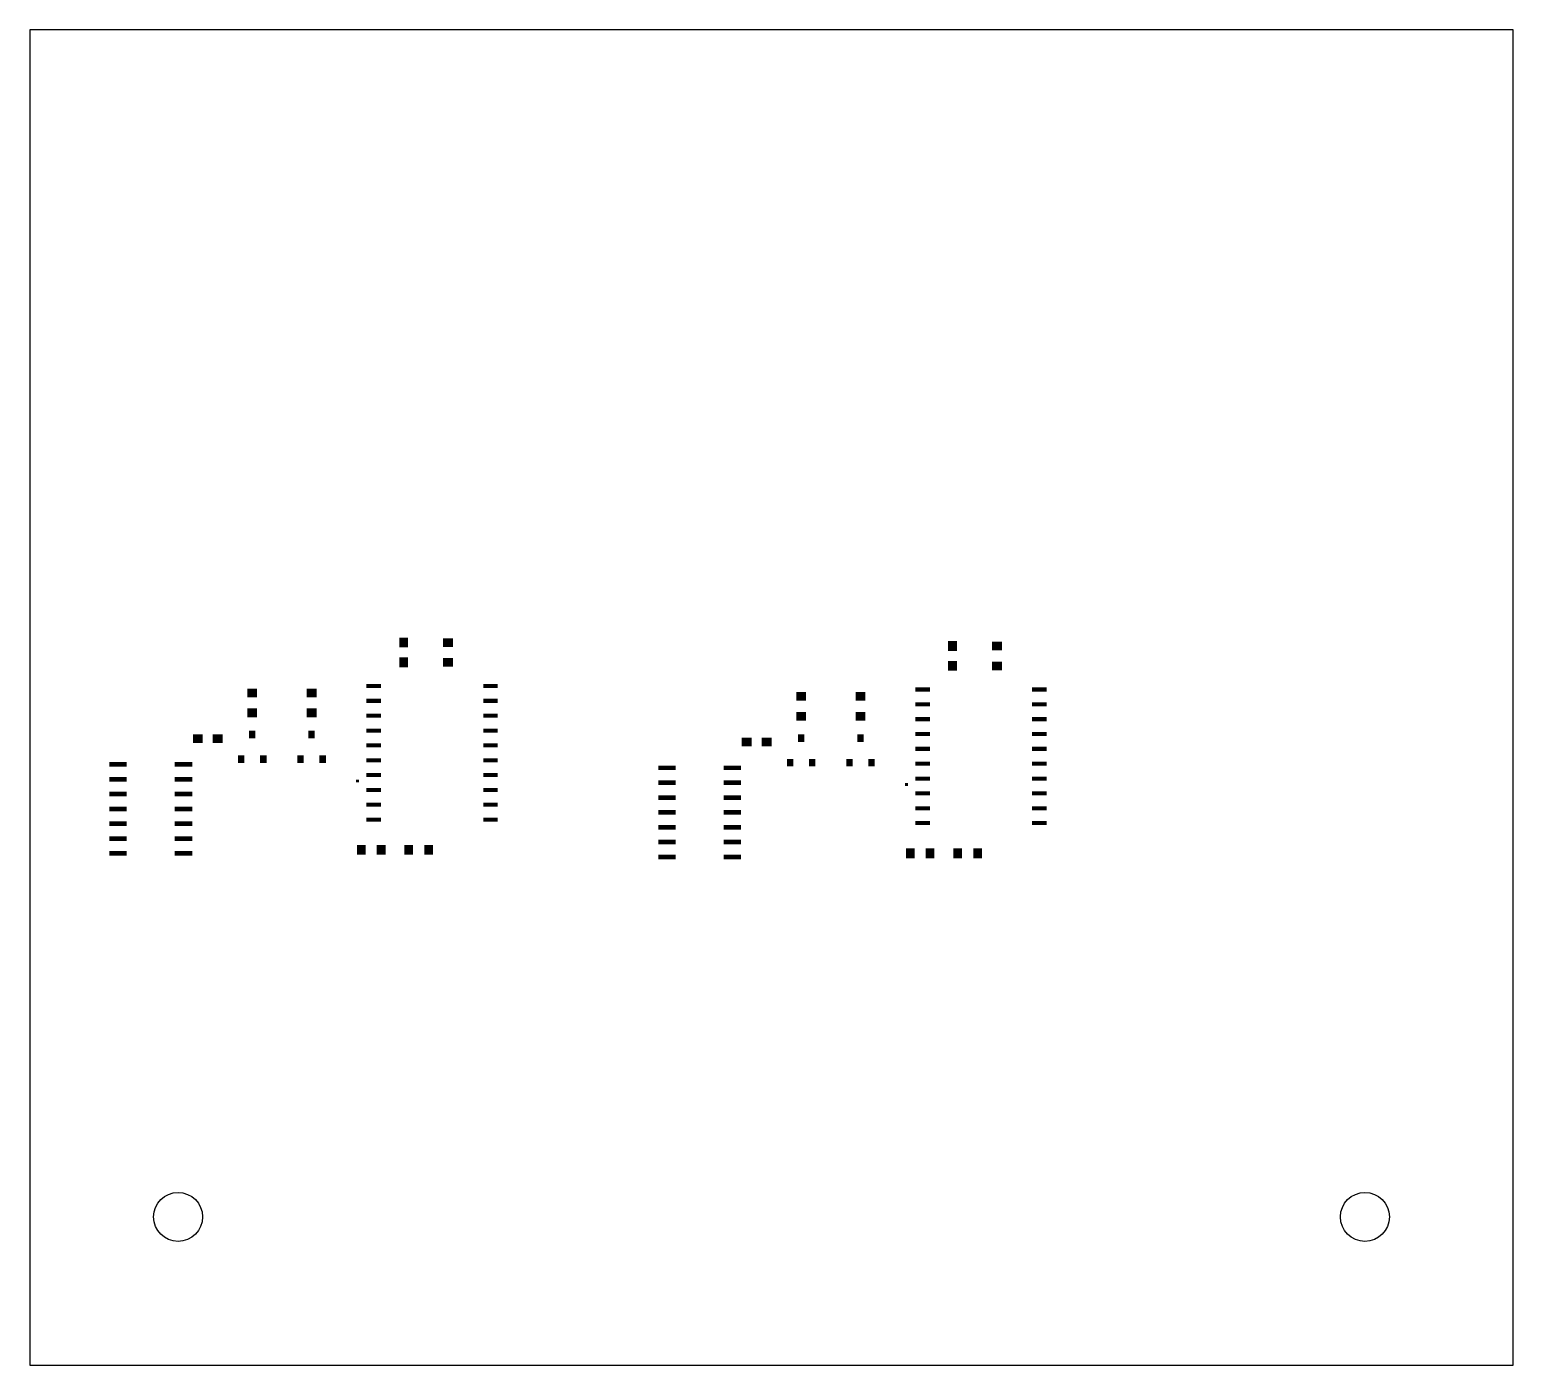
# Model space of a CAD drawing. Extents: x 0 to 5, y 0 to 4.5.
import ezdxf

# ---------------------------------------------------------------- set-up
doc = ezdxf.new("R2010")
doc.units = 0
doc.header["$MEASUREMENT"] = 0
doc.layers.get('0').update_dxf_attribs({"linetype": 'CONTINUOUS'})
doc.layers.add('31', color=10, linetype='CONTINUOUS')

# ---------------------------------------------------------------- blocks, each defined once
blk = doc.blocks.new('RECT')
blk.add_solid([(-0.5, -0.5), (0.5, -0.5), (-0.5, 0.5), (0.5, 0.5)])

msp = doc.modelspace()

# ---------------------------------------------------------------- linework, layer by layer
at = {"color": 1}
msp.add_lwpolyline([(0, 0), (5, 0), (5, 4.5), (0, 4.5)], close=True, dxfattribs=at)
for centre in [(0.5, 0.5), (4.5, 0.5)]:
    msp.add_circle(centre, 0.0825, dxfattribs=at)

# ---------------------------------------------------------------- block references
at = {"layer": '31'}
for p, xscale, yscale, rotation in [((1.26, 2.4352), 0.033307, 0.02937, 90), ((1.41, 2.4352), 0.02937, 0.033307, 270), ((3.11, 2.4235), 0.033307, 0.02937, 90), ((3.26, 2.4235), 0.02937, 0.033307, 270), ((1.26, 2.3683), 0.033307, 0.02937, 90), ((1.41, 2.3683), 0.02937, 0.033307, 270), ((3.11, 2.3565), 0.033307, 0.02937, 90), ((3.26, 2.3565), 0.02937, 0.033307, 270), ((0.75, 2.2652), 0.02937, 0.033307, 90), ((0.95, 2.2652), 0.02937, 0.033307, 90), ((1.1592, 2.2887), 0.013622, 0.049055, 90), ((1.5529, 2.2887), 0.013622, 0.049055, 90), ((2.6, 2.2535), 0.02937, 0.033307, 90), ((2.8, 2.2535), 0.02937, 0.033307, 90), ((3.0092, 2.277), 0.013622, 0.049055, 90), ((3.4029, 2.277), 0.013622, 0.049055, 90), ((0.75, 2.1983), 0.02937, 0.033307, 90), ((0.95, 2.1983), 0.02937, 0.033307, 90), ((1.1592, 2.2387), 0.013622, 0.049055, 90), ((1.5529, 2.2387), 0.013622, 0.049055, 90), ((2.6, 2.1865), 0.02937, 0.033307, 90), ((2.8, 2.1865), 0.02937, 0.033307, 90), ((3.0092, 2.227), 0.013622, 0.049055, 90), ((3.4029, 2.227), 0.013622, 0.049055, 90), ((1.1592, 2.1887), 0.013622, 0.049055, 90), ((1.5529, 2.1887), 0.013622, 0.049055, 90), ((3.0092, 2.177), 0.013622, 0.049055, 90), ((3.4029, 2.177), 0.013622, 0.049055, 90), ((1.1592, 2.1387), 0.013622, 0.049055, 90), ((1.5529, 2.1387), 0.013622, 0.049055, 90), ((3.0092, 2.127), 0.013622, 0.049055, 90), ((3.4029, 2.127), 0.013622, 0.049055, 90), ((1.1592, 2.0887), 0.013622, 0.049055, 90), ((1.5529, 2.0887), 0.013622, 0.049055, 90), ((3.0092, 2.077), 0.013622, 0.049055, 90), ((3.4029, 2.077), 0.013622, 0.049055, 90), ((1.1592, 2.0387), 0.013622, 0.049055, 90), ((1.5529, 2.0387), 0.013622, 0.049055, 90), ((3.0092, 2.027), 0.013622, 0.049055, 90), ((3.4029, 2.027), 0.013622, 0.049055, 90), ((1.1592, 1.9887), 0.013622, 0.049055, 90), ((1.5529, 1.9887), 0.013622, 0.049055, 90), ((3.0092, 1.977), 0.013622, 0.049055, 90), ((3.4029, 1.977), 0.013622, 0.049055, 90), ((1.1592, 1.9387), 0.013622, 0.049055, 90), ((1.5529, 1.9387), 0.013622, 0.049055, 90), ((3.0092, 1.927), 0.013622, 0.049055, 90), ((3.4029, 1.927), 0.013622, 0.049055, 90), ((1.1592, 1.8887), 0.013622, 0.049055, 90), ((1.5529, 1.8887), 0.013622, 0.049055, 90), ((3.0092, 1.877), 0.013622, 0.049055, 90), ((3.4029, 1.877), 0.013622, 0.049055, 90), ((1.1592, 1.8387), 0.013622, 0.049055, 90), ((1.5529, 1.8387), 0.013622, 0.049055, 90), ((3.0092, 1.827), 0.013622, 0.049055, 90), ((3.4029, 1.827), 0.013622, 0.049055, 90), ((1.1176, 1.7367), 0.02937, 0.033307, 180), ((1.1845, 1.7367), 0.02937, 0.033307, 180), ((1.2776, 1.7367), 0.02937, 0.033307, 180), ((1.3445, 1.7367), 0.02937, 0.033307, 180), ((2.9675, 1.725), 0.02937, 0.033307, 180), ((3.0345, 1.725), 0.02937, 0.033307, 180), ((3.1275, 1.725), 0.02937, 0.033307, 180), ((3.1945, 1.725), 0.02937, 0.033307, 180)]:
    msp.add_blockref('RECT', p, dxfattribs=dict(at, xscale=xscale, yscale=yscale, rotation=rotation))
for p, xscale, yscale in [((0.5666, 2.1117), 0.033307, 0.02937), ((0.6335, 2.1117), 0.033307, 0.02937), ((0.75, 2.125), 0.021496, 0.025433), ((0.95, 2.125), 0.021496, 0.025433), ((2.4165, 2.1), 0.033307, 0.02937), ((2.4835, 2.1), 0.033307, 0.02937), ((2.6, 2.1133), 0.021496, 0.025433), ((2.8, 2.1133), 0.021496, 0.025433), ((0.7126, 2.0423), 0.021496, 0.025433), ((0.7874, 2.0423), 0.021496, 0.025433), ((0.9126, 2.0423), 0.021496, 0.025433), ((0.9874, 2.0423), 0.021496, 0.025433), ((0.2978, 2.0247), 0.058898, 0.015591), ((0.5183, 2.0247), 0.058898, 0.015591), ((2.1478, 2.013), 0.058898, 0.015591), ((2.3682, 2.013), 0.058898, 0.015591), ((2.5626, 2.0306), 0.021496, 0.025433), ((2.6374, 2.0306), 0.021496, 0.025433), ((2.7626, 2.0306), 0.021496, 0.025433), ((2.8374, 2.0306), 0.021496, 0.025433), ((0.2978, 1.9747), 0.058898, 0.015591), ((0.5183, 1.9747), 0.058898, 0.015591), ((1.105, 1.9687), 0.01, 0.01), ((2.1478, 1.963), 0.058898, 0.015591), ((2.3682, 1.963), 0.058898, 0.015591), ((2.955, 1.957), 0.01, 0.01), ((0.2978, 1.9247), 0.058898, 0.015591), ((0.5183, 1.9247), 0.058898, 0.015591), ((2.1478, 1.913), 0.058898, 0.015591), ((2.3682, 1.913), 0.058898, 0.015591), ((0.2978, 1.8747), 0.058898, 0.015591), ((0.5183, 1.8747), 0.058898, 0.015591), ((2.1478, 1.863), 0.058898, 0.015591), ((2.3682, 1.863), 0.058898, 0.015591), ((0.2978, 1.8247), 0.058898, 0.015591), ((0.5183, 1.8247), 0.058898, 0.015591), ((2.1478, 1.813), 0.058898, 0.015591), ((2.3682, 1.813), 0.058898, 0.015591), ((0.2978, 1.7747), 0.058898, 0.015591), ((0.5183, 1.7747), 0.058898, 0.015591), ((2.1478, 1.763), 0.058898, 0.015591), ((2.3682, 1.763), 0.058898, 0.015591), ((0.2978, 1.7247), 0.058898, 0.015591), ((0.5183, 1.7247), 0.058898, 0.015591), ((2.1478, 1.713), 0.058898, 0.015591), ((2.3682, 1.713), 0.058898, 0.015591)]:
    msp.add_blockref('RECT', p, dxfattribs=dict(at, xscale=xscale, yscale=yscale))

doc.saveas('drawing.dxf')
